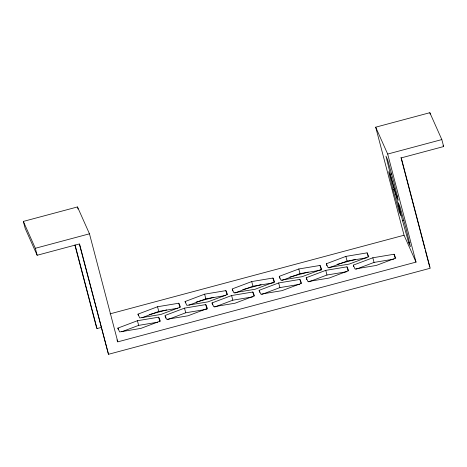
<?xml version="1.0" encoding="UTF-8"?>
<svg xmlns="http://www.w3.org/2000/svg" width="467" height="467" viewBox="0 0 467 467"><rect width="100%" height="100%" fill="white"/><g stroke="black" fill="none" stroke-linecap="round" stroke-linejoin="round"><path stroke-width="0.7" d="M138.016 314.122L157.548 306.749L178.791 303.217L180.501 307.058L160.969 314.431L139.726 317.963L138.016 314.122L138.366 315.453M141.933 317.753L158.768 311.401L177.886 308.22M185.101 301.53L204.628 294.163L225.87 290.626L227.581 294.467L208.054 301.84L186.812 305.371L185.101 301.53L185.446 302.861M117.9 328.097L137.432 320.724L158.675 317.192L160.385 321.033L140.853 328.406L119.61 331.938L117.9 328.097L118.25 329.422M189.012 305.161L205.848 298.81L225.678 295.512M251.713 281.572L232.181 288.939L233.891 292.78L255.134 289.248L274.666 281.875L272.956 278.04L251.713 281.572L252.927 286.218L234.743 293.078M121.811 331.728L138.652 325.371L157.77 322.195M184.512 308.132L164.979 315.505L166.69 319.346L187.932 315.815L207.465 308.442L205.754 304.601L184.512 308.132L185.732 312.779L167.548 319.644M279.26 276.353L298.792 268.98L320.035 265.449L321.745 269.284L302.213 276.657L280.971 280.188L279.26 276.353L279.786 278.344M212.059 302.914L231.591 295.541L252.834 292.009L254.544 295.85L235.012 303.223L213.769 306.755L212.059 302.914L212.584 304.904M281.829 280.492L300.012 273.627L321.255 270.095M326.34 263.762L345.872 256.389L367.115 252.857L368.825 256.692L349.293 264.065L328.05 267.597L326.34 263.762L326.865 265.752M214.627 307.053L232.811 300.188L252.635 296.895M259.144 290.322L278.671 282.955L299.913 279.418L301.624 283.259L282.097 290.632L260.855 294.163L259.144 290.322L259.664 292.313M328.908 267.9L347.092 261.035L366.916 257.737M261.707 294.461L279.891 287.602L299.721 284.304M306.224 277.731L325.756 270.364L346.999 266.826L348.709 270.667L329.177 278.04L307.934 281.572L306.224 277.731L306.743 279.727M308.786 281.87L326.97 275.01L346.8 271.712M353.303 265.139L372.835 257.772L394.078 254.241L395.788 258.076L376.256 265.449L355.013 268.98L353.303 265.139L353.653 266.47M355.872 269.278L374.055 262.419L393.879 259.121M108.484 354.295L79.53 243.926L37.156 255.262L25.177 228.386L23.35 221.416L77.493 206.939L89.471 233.809L117.812 341.85L416.021 262.104L387.68 154.057L375.702 127.187L429.844 112.705L441.823 139.58L443.65 146.55L401.276 157.881L430.23 268.245L108.484 354.295L79.384 244.183M23.35 221.416L35.329 248.292L89.471 233.809M387.68 154.057L441.823 139.58M390.4 174.349L385.976 156.147L387.686 159.988L393.821 182.025L398.246 200.232L396.536 196.391L390.4 174.349L391.685 174.004M393.074 189.906L388.649 171.704L390.359 175.545L396.495 197.582L400.919 215.789L399.209 211.948L393.074 189.906L394.358 189.561M396.536 196.391L397.82 196.047M402.589 220.821L398.17 202.62L399.88 206.455L406.016 228.497L410.435 246.699L408.724 242.863L402.589 220.821L403.873 220.477M110.054 313.853L404.048 235.228L416.021 262.104M408.724 242.863L410.008 242.519M74.93 245.175L96.506 327.42L97.019 328.57L101.246 327.443M149.119 314.641L166.719 309.93M196.292 302.026L213.892 297.316M242.758 289.598L261.065 284.701M289.925 276.984L308.232 272.086M337.098 264.369L355.405 259.471M252.927 286.218L274.17 282.687M185.732 312.779L206.974 309.247L205.754 304.601M443.066 145.237L443.65 146.55M116.937 339.888L117.812 341.85M429.844 112.705L430.212 114.1M400.949 157.432L424.923 248.818M425.291 250.224L429.716 267.095M375.702 127.187L404.048 235.228M394.078 254.241L395.123 258.222M372.835 257.772L374.055 262.419M367.115 252.857L368.159 256.838M345.872 256.389L347.092 261.035M346.999 266.826L348.043 270.813M325.756 270.364L326.97 275.01M320.035 265.449L321.08 269.43M298.792 268.98L300.012 273.627M299.913 279.418L300.958 283.405M278.671 282.955L279.891 287.602M272.956 278.04L274.001 282.021M252.834 292.009L253.879 295.996M232.356 289.604L232.7 290.935M231.591 295.541L232.811 300.188M225.87 290.626L226.915 294.613M204.628 294.163L205.848 298.81M178.791 303.217L179.836 307.204M165.155 316.171L165.674 318.161M157.548 306.749L158.768 311.401M158.675 317.192L159.889 321.839M137.432 320.724L138.652 325.371M77.493 206.939L78.047 209.041M75.07 244.918L97.019 328.57M35.329 248.292L37.156 255.262"/></g></svg>
